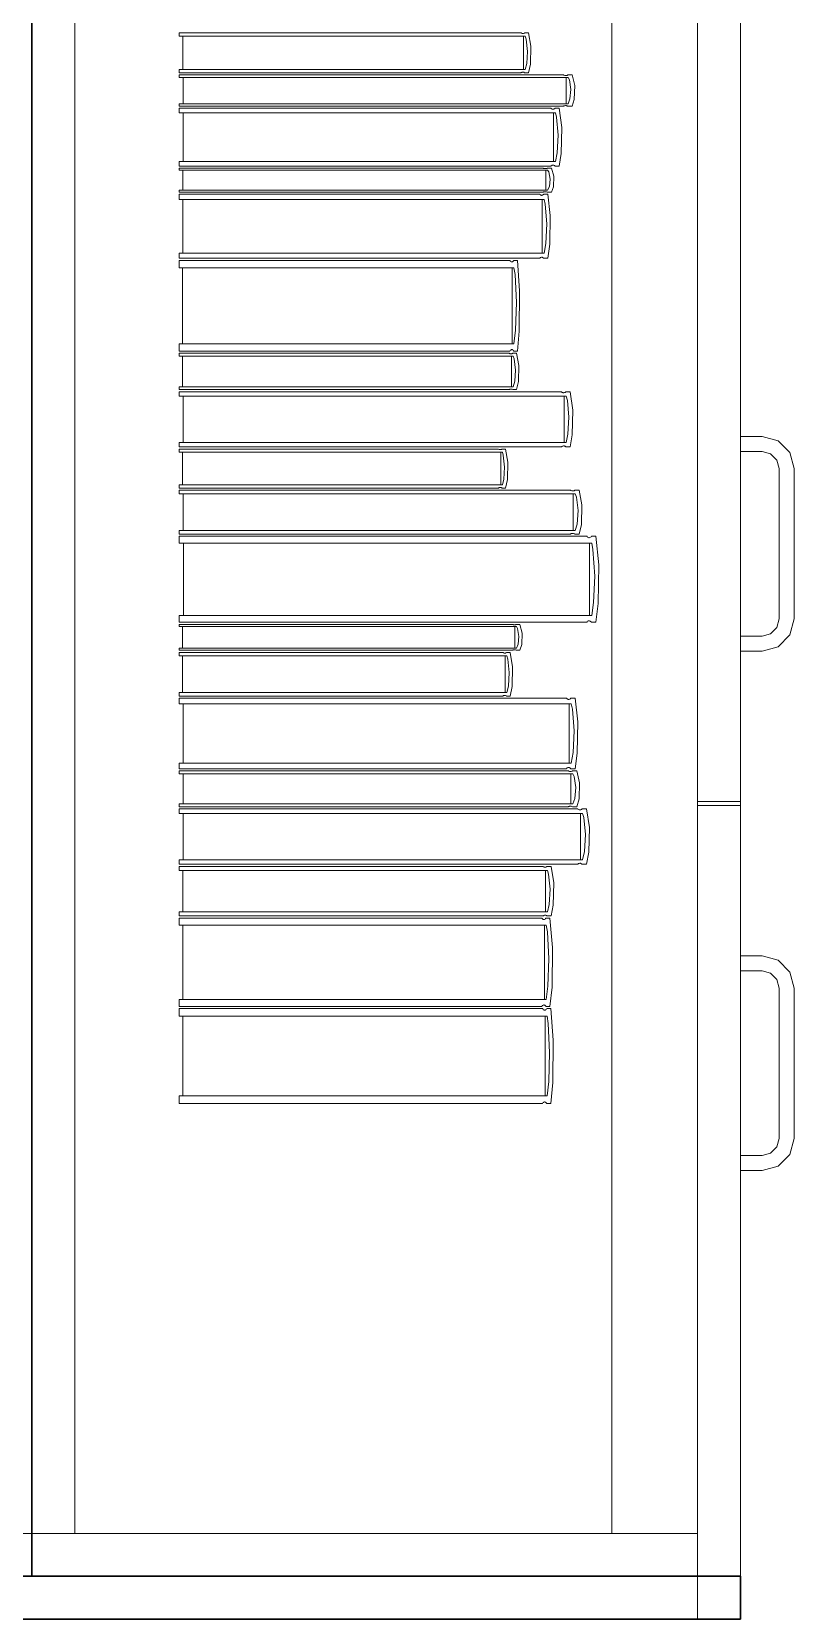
# Model space of a CAD drawing. Header units: inches. Extents: x -38 to 5698, y -33 to 92.
# Drawn here: x 217.393 to 217.748, y 33.485 to 34.224 of the extents above; entities that cross this region are included whole.
import ezdxf

# ---------------------------------------------------------------- set-up
doc = ezdxf.new("R2010")
doc.units = ezdxf.units.IN
doc.header["$MEASUREMENT"] = 0
doc.set_wipeout_variables(frame=1)
doc.linetypes.add('Wipeout_Contour', pattern=[1, 0, -1])
doc.layers.add('Interior - Mobiliario', color=7, linetype='Continuous')

msp = doc.modelspace()

# ---------------------------------------------------------------- linework, layer by layer
at = {"layer": 'Interior - Mobiliario', "color": 175, "linetype": 'Continuous', "lineweight": 13}
for p, q in [((217.39313, 34.96472), (217.39313, 33.50472)), ((217.39313, 33.50472), (217.39313, 34.96472)), ((217.70313, 33.50472), (217.70313, 34.96472)), ((217.41313, 33.52472), (217.41313, 34.94472)), ((217.66313, 34.94472), (217.66313, 33.52472)), ((217.70313, 33.52472), (217.70313, 34.94472)), ((217.70313, 34.22472), (217.70313, 33.86572)), ((217.72313, 34.22472), (217.72313, 33.86572)), ((217.62089, 34.22372), (217.46178, 34.22372)), ((217.46178, 34.22372), (217.46178, 34.22222)), ((217.46178, 34.22222), (217.62284, 34.22222)), ((217.46341, 34.22222), (217.46341, 34.20656)), ((217.62098, 34.22364), (217.62089, 34.22372)), ((217.62119, 34.22353), (217.62098, 34.22364)), ((217.62141, 34.22345), (217.62119, 34.22353)), ((217.62165, 34.22341), (217.62141, 34.22345)), ((217.62189, 34.2234), (217.62165, 34.22341)), ((217.62212, 34.22344), (217.62189, 34.2234)), ((217.62202, 34.20656), (217.62202, 34.22222)), ((217.62235, 34.22351), (217.62212, 34.22344)), ((217.62256, 34.22362), (217.62235, 34.22351)), ((217.6227, 34.22372), (217.62256, 34.22362)), ((217.62446, 34.22372), (217.6227, 34.22372)), ((217.62284, 34.22222), (217.62332, 34.22081)), ((217.62332, 34.22081), (217.624, 34.21509)), ((217.62556, 34.2175), (217.62446, 34.22372)), ((217.62535, 34.20916), (217.62556, 34.2175)), ((217.62358, 34.20935), (217.62284, 34.20656)), ((217.624, 34.21509), (217.62358, 34.20935)), ((217.62284, 34.20656), (217.46178, 34.20656)), ((217.46178, 34.20656), (217.46178, 34.20507)), ((217.46178, 34.20507), (217.62089, 34.20507)), ((217.6407, 34.20407), (217.46178, 34.20407)), ((217.46178, 34.20407), (217.46178, 34.20291)), ((217.46178, 34.20291), (217.64288, 34.20291)), ((217.46361, 34.20291), (217.46361, 34.19071)), ((217.62089, 34.20507), (217.62103, 34.20517)), ((217.62103, 34.20517), (217.62124, 34.20528)), ((217.62124, 34.20528), (217.62146, 34.20535)), ((217.62146, 34.20535), (217.6217, 34.20538)), ((217.6217, 34.20538), (217.62194, 34.20538)), ((217.62194, 34.20538), (217.62218, 34.20533)), ((217.62218, 34.20533), (217.6224, 34.20525)), ((217.6224, 34.20525), (217.62261, 34.20514)), ((217.62261, 34.20514), (217.6227, 34.20507)), ((217.6227, 34.20507), (217.62446, 34.20507)), ((217.62446, 34.20507), (217.62535, 34.20916)), ((217.6408, 34.20401), (217.6407, 34.20407)), ((217.64103, 34.20392), (217.6408, 34.20401)), ((217.64128, 34.20386), (217.64103, 34.20392)), ((217.64155, 34.20383), (217.64128, 34.20386)), ((217.64182, 34.20383), (217.64155, 34.20383)), ((217.64208, 34.20385), (217.64182, 34.20383)), ((217.64197, 34.19071), (217.64197, 34.20291)), ((217.64234, 34.20391), (217.64208, 34.20385)), ((217.64257, 34.20399), (217.64234, 34.20391)), ((217.64272, 34.20407), (217.64257, 34.20399)), ((217.64471, 34.20407), (217.64272, 34.20407)), ((217.64288, 34.20291), (217.64343, 34.20181)), ((217.64594, 34.19923), (217.64471, 34.20407)), ((217.64343, 34.20181), (217.64419, 34.19735)), ((217.64419, 34.19735), (217.64372, 34.19289)), ((217.64571, 34.19273), (217.64594, 34.19923)), ((217.64288, 34.19071), (217.46178, 34.19071)), ((217.46178, 34.19071), (217.46178, 34.18955)), ((217.46178, 34.18955), (217.6407, 34.18955)), ((217.63482, 34.18855), (217.46178, 34.18855)), ((217.46178, 34.18855), (217.46178, 34.1864)), ((217.63492, 34.18845), (217.63482, 34.18855)), ((217.63514, 34.18828), (217.63492, 34.18845)), ((217.63538, 34.18817), (217.63514, 34.18828)), ((217.63564, 34.18811), (217.63538, 34.18817)), ((217.6359, 34.1881), (217.63564, 34.18811)), ((217.63616, 34.18815), (217.6359, 34.1881)), ((217.63641, 34.18825), (217.63616, 34.18815)), ((217.63663, 34.18841), (217.63641, 34.18825)), ((217.63678, 34.18855), (217.63663, 34.18841)), ((217.6387, 34.18855), (217.63678, 34.18855)), ((217.63989, 34.17957), (217.6387, 34.18855)), ((217.6407, 34.18955), (217.64085, 34.18963)), ((217.64085, 34.18963), (217.64108, 34.18971)), ((217.64108, 34.18971), (217.64134, 34.18977)), ((217.64134, 34.18977), (217.64161, 34.18979)), ((217.64161, 34.18979), (217.64188, 34.18979)), ((217.64188, 34.18979), (217.64214, 34.18976)), ((217.64214, 34.18976), (217.64239, 34.18969)), ((217.64239, 34.18969), (217.64262, 34.18961)), ((217.64262, 34.18961), (217.64272, 34.18955)), ((217.64272, 34.18955), (217.64471, 34.18955)), ((217.64372, 34.19289), (217.64288, 34.19071)), ((217.64471, 34.18955), (217.64571, 34.19273)), ((217.46178, 34.1864), (217.63693, 34.1864)), ((217.63605, 34.1864), (217.46355, 34.1864)), ((217.46355, 34.1864), (217.46355, 34.16378)), ((217.63605, 34.16378), (217.63605, 34.1864)), ((217.63693, 34.1864), (217.63746, 34.18435)), ((217.63746, 34.18435), (217.6382, 34.1761)), ((217.6382, 34.1761), (217.63775, 34.16781)), ((217.63967, 34.16753), (217.63989, 34.17957)), ((217.63775, 34.16781), (217.63693, 34.16378)), ((217.6387, 34.16162), (217.63967, 34.16753)), ((217.63693, 34.16378), (217.46178, 34.16378)), ((217.46178, 34.16378), (217.46178, 34.16162)), ((217.46178, 34.16162), (217.63482, 34.16162)), ((217.63125, 34.16062), (217.46178, 34.16062)), ((217.46178, 34.16062), (217.46178, 34.15973)), ((217.46178, 34.15973), (217.63332, 34.15973)), ((217.46352, 34.15973), (217.46352, 34.1504)), ((217.46355, 34.16378), (217.63605, 34.16378)), ((217.63135, 34.16058), (217.63125, 34.16062)), ((217.63157, 34.16051), (217.63135, 34.16058)), ((217.6318, 34.16046), (217.63157, 34.16051)), ((217.63206, 34.16044), (217.6318, 34.16046)), ((217.63231, 34.16044), (217.63206, 34.16044)), ((217.63256, 34.16046), (217.63231, 34.16044)), ((217.63246, 34.1504), (217.63246, 34.15973)), ((217.6328, 34.1605), (217.63256, 34.16046)), ((217.63303, 34.16056), (217.6328, 34.1605)), ((217.63317, 34.16062), (217.63303, 34.16056)), ((217.63505, 34.16062), (217.63317, 34.16062)), ((217.63332, 34.15973), (217.63384, 34.15889)), ((217.63384, 34.15889), (217.63456, 34.15548)), ((217.63482, 34.16162), (217.63497, 34.16177)), ((217.63497, 34.16177), (217.63519, 34.16192)), ((217.63622, 34.15692), (217.63505, 34.16062)), ((217.63519, 34.16192), (217.63544, 34.16202)), ((217.63544, 34.16202), (217.6357, 34.16207)), ((217.6357, 34.16207), (217.63596, 34.16207)), ((217.63596, 34.16207), (217.63621, 34.162)), ((217.63621, 34.162), (217.63646, 34.16189)), ((217.63646, 34.16189), (217.63668, 34.16173)), ((217.63668, 34.16173), (217.63678, 34.16162)), ((217.63678, 34.16162), (217.6387, 34.16162)), ((217.63332, 34.1504), (217.46178, 34.1504)), ((217.46178, 34.1504), (217.46178, 34.14951)), ((217.63412, 34.15206), (217.63332, 34.1504)), ((217.63456, 34.15548), (217.63412, 34.15206)), ((217.63505, 34.14951), (217.636, 34.15194)), ((217.636, 34.15194), (217.63622, 34.15692)), ((217.46178, 34.14951), (217.63125, 34.14951)), ((217.62962, 34.14851), (217.46178, 34.14851)), ((217.46178, 34.14851), (217.46178, 34.14612)), ((217.46178, 34.14612), (217.63167, 34.14612)), ((217.4635, 34.14612), (217.4635, 34.12106)), ((217.62971, 34.14839), (217.62962, 34.14851)), ((217.62993, 34.14821), (217.62971, 34.14839)), ((217.63016, 34.14808), (217.62993, 34.14821)), ((217.63041, 34.14802), (217.63016, 34.14808)), ((217.63066, 34.14801), (217.63041, 34.14802)), ((217.63091, 34.14806), (217.63066, 34.14801)), ((217.63081, 34.12106), (217.63081, 34.14612)), ((217.63115, 34.14818), (217.63091, 34.14806)), ((217.63137, 34.14835), (217.63115, 34.14818)), ((217.63125, 34.14951), (217.63139, 34.14957)), ((217.63152, 34.14851), (217.63137, 34.14835)), ((217.63139, 34.14957), (217.63162, 34.14963)), ((217.63338, 34.14851), (217.63152, 34.14851)), ((217.63162, 34.14963), (217.63186, 34.14967)), ((217.63167, 34.14612), (217.63217, 34.14386)), ((217.63186, 34.14967), (217.63211, 34.14969)), ((217.63211, 34.14969), (217.63237, 34.14969)), ((217.63217, 34.14386), (217.63289, 34.13471)), ((217.63237, 34.14969), (217.63262, 34.14967)), ((217.63262, 34.14967), (217.63286, 34.14962)), ((217.63286, 34.14962), (217.63307, 34.14955)), ((217.63307, 34.14955), (217.63317, 34.14951)), ((217.63317, 34.14951), (217.63505, 34.14951)), ((217.63453, 34.13856), (217.63338, 34.14851)), ((217.63432, 34.12522), (217.63453, 34.13856)), ((217.63289, 34.13471), (217.63245, 34.12553)), ((217.63167, 34.12106), (217.46178, 34.12106)), ((217.46178, 34.12106), (217.46178, 34.11867)), ((217.63245, 34.12553), (217.63167, 34.12106)), ((217.63338, 34.11867), (217.63432, 34.12522)), ((217.46178, 34.11867), (217.62962, 34.11867)), ((217.61577, 34.11767), (217.46178, 34.11767)), ((217.46178, 34.11767), (217.46178, 34.1143)), ((217.46178, 34.1143), (217.61765, 34.1143)), ((217.46336, 34.1143), (217.46336, 34.07885)), ((217.61585, 34.11751), (217.61577, 34.11767)), ((217.61605, 34.11725), (217.61585, 34.11751)), ((217.61627, 34.11707), (217.61605, 34.11725)), ((217.6165, 34.11698), (217.61627, 34.11707)), ((217.61673, 34.11697), (217.6165, 34.11698)), ((217.61696, 34.11704), (217.61673, 34.11697)), ((217.61686, 34.07885), (217.61686, 34.1143)), ((217.61718, 34.11721), (217.61696, 34.11704)), ((217.61738, 34.11745), (217.61718, 34.11721)), ((217.61751, 34.11767), (217.61738, 34.11745)), ((217.61922, 34.11767), (217.61751, 34.11767)), ((217.61765, 34.1143), (217.61812, 34.1111)), ((217.62028, 34.1036), (217.61922, 34.11767)), ((217.62962, 34.11867), (217.62976, 34.11883)), ((217.62976, 34.11883), (217.62998, 34.119)), ((217.62998, 34.119), (217.63022, 34.11912)), ((217.63022, 34.11912), (217.63047, 34.11917)), ((217.63047, 34.11917), (217.63072, 34.11916)), ((217.63072, 34.11916), (217.63097, 34.1191)), ((217.63097, 34.1191), (217.6312, 34.11897)), ((217.6312, 34.11897), (217.63142, 34.11879)), ((217.63142, 34.11879), (217.63152, 34.11867)), ((217.63152, 34.11867), (217.63338, 34.11867)), ((217.61812, 34.1111), (217.61877, 34.09816)), ((217.62008, 34.08473), (217.62028, 34.1036)), ((217.61877, 34.09816), (217.61837, 34.08517)), ((217.61837, 34.08517), (217.61765, 34.07885)), ((217.61922, 34.07548), (217.62008, 34.08473)), ((217.61765, 34.07885), (217.46178, 34.07885)), ((217.46178, 34.07885), (217.46178, 34.07548)), ((217.61632, 34.07611), (217.61655, 34.07618)), ((217.61655, 34.07618), (217.61678, 34.07617)), ((217.61678, 34.07617), (217.61701, 34.07608)), ((217.46178, 34.07548), (217.61577, 34.07548)), ((217.61539, 34.07448), (217.46178, 34.07448)), ((217.46178, 34.07448), (217.46178, 34.07312)), ((217.46178, 34.07312), (217.61727, 34.07312)), ((217.46335, 34.07312), (217.46335, 34.05886)), ((217.61548, 34.07441), (217.61539, 34.07448)), ((217.61567, 34.07431), (217.61548, 34.07441)), ((217.61589, 34.07424), (217.61567, 34.07431)), ((217.61577, 34.07548), (217.6159, 34.07571)), ((217.61612, 34.0742), (217.61589, 34.07424)), ((217.6159, 34.07571), (217.6161, 34.07595)), ((217.6161, 34.07595), (217.61632, 34.07611)), ((217.61635, 34.0742), (217.61612, 34.0742)), ((217.61658, 34.07423), (217.61635, 34.0742)), ((217.61648, 34.05886), (217.61648, 34.07312)), ((217.6168, 34.07429), (217.61658, 34.07423)), ((217.617, 34.07439), (217.6168, 34.07429)), ((217.61713, 34.07448), (217.617, 34.07439)), ((217.61701, 34.07608), (217.61722, 34.0759)), ((217.61884, 34.07448), (217.61713, 34.07448)), ((217.61722, 34.0759), (217.61742, 34.07564)), ((217.61727, 34.07312), (217.61773, 34.07183)), ((217.61742, 34.07564), (217.61751, 34.07548)), ((217.61751, 34.07548), (217.61922, 34.07548)), ((217.61773, 34.07183), (217.61839, 34.06663)), ((217.61989, 34.06882), (217.61884, 34.07448)), ((217.6197, 34.06122), (217.61989, 34.06882)), ((217.61799, 34.0614), (217.61727, 34.05886)), ((217.61839, 34.06663), (217.61799, 34.0614)), ((217.61727, 34.05886), (217.46178, 34.05886)), ((217.46178, 34.05886), (217.46178, 34.0575)), ((217.46178, 34.0575), (217.61539, 34.0575)), ((217.63978, 34.0565), (217.46178, 34.0565)), ((217.46178, 34.0565), (217.46178, 34.05445)), ((217.46178, 34.05445), (217.64195, 34.05445)), ((217.4636, 34.05445), (217.4636, 34.0329)), ((217.61539, 34.0575), (217.61552, 34.05759)), ((217.61552, 34.05759), (217.61572, 34.05769)), ((217.61572, 34.05769), (217.61594, 34.05775)), ((217.61594, 34.05775), (217.61617, 34.05778)), ((217.61617, 34.05778), (217.6164, 34.05778)), ((217.6164, 34.05778), (217.61663, 34.05774)), ((217.61663, 34.05774), (217.61684, 34.05767)), ((217.61684, 34.05767), (217.61704, 34.05756)), ((217.61704, 34.05756), (217.61713, 34.0575)), ((217.61713, 34.0575), (217.61884, 34.0575)), ((217.61884, 34.0575), (217.6197, 34.06122)), ((217.63988, 34.0564), (217.63978, 34.0565)), ((217.64011, 34.05624), (217.63988, 34.0564)), ((217.64036, 34.05613), (217.64011, 34.05624)), ((217.64062, 34.05608), (217.64036, 34.05613)), ((217.64089, 34.05607), (217.64062, 34.05608)), ((217.64115, 34.05612), (217.64089, 34.05607)), ((217.64104, 34.0329), (217.64104, 34.05445)), ((217.64141, 34.05621), (217.64115, 34.05612)), ((217.64164, 34.05636), (217.64141, 34.05621)), ((217.64179, 34.0565), (217.64164, 34.05636)), ((217.64377, 34.0565), (217.64179, 34.0565)), ((217.64195, 34.05445), (217.64249, 34.0525)), ((217.64499, 34.04794), (217.64377, 34.0565)), ((217.64249, 34.0525), (217.64325, 34.04463)), ((217.64477, 34.03647), (217.64499, 34.04794)), ((217.64325, 34.04463), (217.64279, 34.03674)), ((217.64195, 34.0329), (217.46178, 34.0329)), ((217.46178, 34.0329), (217.46178, 34.03084)), ((217.64279, 34.03674), (217.64195, 34.0329)), ((217.64377, 34.03084), (217.64477, 34.03647)), ((217.73313, 34.03572), (217.72313, 34.03572)), ((217.72313, 34.03572), (217.72313, 34.02872)), ((217.74063, 34.03371), (217.73313, 34.03572)), ((217.74612, 34.02822), (217.74063, 34.03371)), ((217.46178, 34.03084), (217.63978, 34.03084)), ((217.6104, 34.02984), (217.46178, 34.02984)), ((217.46178, 34.02984), (217.46178, 34.02839)), ((217.46178, 34.02839), (217.61222, 34.02839)), ((217.4633, 34.02839), (217.4633, 34.01311)), ((217.61049, 34.02977), (217.6104, 34.02984)), ((217.61068, 34.02966), (217.61049, 34.02977)), ((217.61089, 34.02959), (217.61068, 34.02966)), ((217.61111, 34.02954), (217.61089, 34.02959)), ((217.61133, 34.02954), (217.61111, 34.02954)), ((217.61155, 34.02957), (217.61133, 34.02954)), ((217.61146, 34.01311), (217.61146, 34.02839)), ((217.61176, 34.02964), (217.61155, 34.02957)), ((217.61196, 34.02975), (217.61176, 34.02964)), ((217.61208, 34.02984), (217.61196, 34.02975)), ((217.61374, 34.02984), (217.61208, 34.02984)), ((217.61222, 34.02839), (217.61267, 34.02701)), ((217.61267, 34.02701), (217.6133, 34.02143)), ((217.61476, 34.02378), (217.61374, 34.02984)), ((217.63978, 34.03084), (217.63993, 34.03098)), ((217.63993, 34.03098), (217.64016, 34.03113)), ((217.64016, 34.03113), (217.64041, 34.03123)), ((217.64041, 34.03123), (217.64068, 34.03127)), ((217.64068, 34.03127), (217.64095, 34.03127)), ((217.64095, 34.03127), (217.64121, 34.03121)), ((217.64121, 34.03121), (217.64146, 34.0311)), ((217.64146, 34.0311), (217.64169, 34.03094)), ((217.64169, 34.03094), (217.64179, 34.03084)), ((217.64179, 34.03084), (217.64377, 34.03084)), ((217.72313, 34.02872), (217.73313, 34.02872)), ((217.73313, 34.02872), (217.73713, 34.02764)), ((217.73713, 34.02764), (217.74005, 34.02472)), ((217.74005, 34.02472), (217.74113, 34.02072)), ((217.74813, 34.02072), (217.74612, 34.02822)), ((217.6133, 34.02143), (217.61291, 34.01583)), ((217.61457, 34.01564), (217.61476, 34.02378)), ((217.74113, 34.02072), (217.74113, 33.95072)), ((217.74813, 33.95072), (217.74813, 34.02072)), ((217.61222, 34.01311), (217.46178, 34.01311)), ((217.46178, 34.01311), (217.46178, 34.01165)), ((217.46178, 34.01165), (217.6104, 34.01165)), ((217.64394, 34.01065), (217.46178, 34.01065)), ((217.46178, 34.01065), (217.46178, 34.00901)), ((217.6104, 34.01165), (217.61053, 34.01175)), ((217.61053, 34.01175), (217.61072, 34.01185)), ((217.61072, 34.01185), (217.61093, 34.01192)), ((217.61093, 34.01192), (217.61115, 34.01195)), ((217.61115, 34.01195), (217.61138, 34.01195)), ((217.61138, 34.01195), (217.6116, 34.01191)), ((217.6116, 34.01191), (217.61181, 34.01183)), ((217.61181, 34.01183), (217.612, 34.01172)), ((217.612, 34.01172), (217.61208, 34.01165)), ((217.61208, 34.01165), (217.61374, 34.01165)), ((217.61291, 34.01583), (217.61222, 34.01311)), ((217.61374, 34.01165), (217.61457, 34.01564)), ((217.64404, 34.01057), (217.64394, 34.01065)), ((217.64427, 34.01045), (217.64404, 34.01057)), ((217.64453, 34.01036), (217.64427, 34.01045)), ((217.6448, 34.01031), (217.64453, 34.01036)), ((217.64507, 34.01031), (217.6448, 34.01031)), ((217.64535, 34.01035), (217.64507, 34.01031)), ((217.6456, 34.01042), (217.64535, 34.01035)), ((217.64585, 34.01054), (217.6456, 34.01042)), ((217.646, 34.01065), (217.64585, 34.01054)), ((217.64802, 34.01065), (217.646, 34.01065)), ((217.64927, 34.00383), (217.64802, 34.01065)), ((217.46178, 34.00901), (217.64616, 34.00901)), ((217.46365, 34.00901), (217.46365, 33.99184)), ((217.64523, 33.99184), (217.64523, 34.00901)), ((217.64616, 34.00901), (217.64671, 34.00746)), ((217.64671, 34.00746), (217.64749, 34.00119)), ((217.64904, 33.99469), (217.64927, 34.00383)), ((217.64702, 33.9949), (217.64616, 33.99184)), ((217.64749, 34.00119), (217.64702, 33.9949)), ((217.64616, 33.99184), (217.46178, 33.99184)), ((217.46178, 33.99184), (217.46178, 33.9902)), ((217.46178, 33.9902), (217.64394, 33.9902)), ((217.65154, 33.9892), (217.46178, 33.9892)), ((217.46178, 33.9892), (217.46178, 33.986)), ((217.64394, 33.9902), (217.64409, 33.99031)), ((217.64409, 33.99031), (217.64433, 33.99043)), ((217.64433, 33.99043), (217.64459, 33.99051)), ((217.64459, 33.99051), (217.64486, 33.99054)), ((217.64486, 33.99054), (217.64513, 33.99054)), ((217.64513, 33.99054), (217.6454, 33.99049)), ((217.6454, 33.99049), (217.64566, 33.9904)), ((217.64566, 33.9904), (217.6459, 33.99028)), ((217.6459, 33.99028), (217.646, 33.9902)), ((217.646, 33.9902), (217.64802, 33.9902)), ((217.64802, 33.9902), (217.64904, 33.99469)), ((217.65164, 33.98905), (217.65154, 33.9892)), ((217.65189, 33.9888), (217.65164, 33.98905)), ((217.65215, 33.98863), (217.65189, 33.9888)), ((217.65243, 33.98854), (217.65215, 33.98863)), ((217.65272, 33.98853), (217.65243, 33.98854)), ((217.653, 33.98861), (217.65272, 33.98853)), ((217.65327, 33.98876), (217.653, 33.98861)), ((217.65352, 33.98899), (217.65327, 33.98876)), ((217.65368, 33.9892), (217.65352, 33.98899)), ((217.65579, 33.9892), (217.65368, 33.9892)), ((217.6571, 33.97584), (217.65579, 33.9892)), ((217.46178, 33.986), (217.65385, 33.986)), ((217.46372, 33.986), (217.46372, 33.95235)), ((217.65288, 33.95235), (217.65288, 33.986)), ((217.65385, 33.986), (217.65443, 33.98296)), ((217.65443, 33.98296), (217.65524, 33.97068)), ((217.65685, 33.95793), (217.6571, 33.97584)), ((217.65524, 33.97068), (217.65474, 33.95835)), ((217.65474, 33.95835), (217.65385, 33.95235)), ((217.65579, 33.94915), (217.65685, 33.95793)), ((217.65385, 33.95235), (217.46178, 33.95235)), ((217.46178, 33.95235), (217.46178, 33.94915)), ((217.74113, 33.95072), (217.74005, 33.94672)), ((217.74612, 33.94322), (217.74813, 33.95072)), ((217.46178, 33.94915), (217.65154, 33.94915)), ((217.61693, 33.94815), (217.46178, 33.94815)), ((217.46178, 33.94815), (217.46178, 33.94718)), ((217.46178, 33.94718), (217.61882, 33.94718)), ((217.46337, 33.94718), (217.46337, 33.93707)), ((217.61702, 33.9481), (217.61693, 33.94815)), ((217.61722, 33.94803), (217.61702, 33.9481)), ((217.61743, 33.94798), (217.61722, 33.94803)), ((217.61766, 33.94795), (217.61743, 33.94798)), ((217.6179, 33.94795), (217.61766, 33.94795)), ((217.61813, 33.94797), (217.6179, 33.94795)), ((217.61803, 33.93707), (217.61803, 33.94718)), ((217.61835, 33.94801), (217.61813, 33.94797)), ((217.61855, 33.94808), (217.61835, 33.94801)), ((217.61869, 33.94815), (217.61855, 33.94808)), ((217.62041, 33.94815), (217.61869, 33.94815)), ((217.61882, 33.94718), (217.61929, 33.94627)), ((217.61929, 33.94627), (217.61996, 33.94258)), ((217.62147, 33.94413), (217.62041, 33.94815)), ((217.62128, 33.93875), (217.62147, 33.94413)), ((217.65154, 33.94915), (217.65169, 33.94936)), ((217.65169, 33.94936), (217.65194, 33.94959)), ((217.65194, 33.94959), (217.65222, 33.94974)), ((217.65222, 33.94974), (217.6525, 33.94982)), ((217.6525, 33.94982), (217.65278, 33.94981)), ((217.65278, 33.94981), (217.65306, 33.94972)), ((217.65306, 33.94972), (217.65333, 33.94955)), ((217.65333, 33.94955), (217.65358, 33.9493)), ((217.65358, 33.9493), (217.65368, 33.94915)), ((217.65368, 33.94915), (217.65579, 33.94915)), ((217.73713, 33.94379), (217.73313, 33.94272)), ((217.74005, 33.94672), (217.73713, 33.94379)), ((217.74063, 33.93773), (217.74612, 33.94322)), ((217.61882, 33.93707), (217.46178, 33.93707)), ((217.46178, 33.93707), (217.46178, 33.93611)), ((217.46178, 33.93611), (217.61693, 33.93611)), ((217.61693, 33.93611), (217.61706, 33.93617)), ((217.61706, 33.93617), (217.61726, 33.93624)), ((217.61726, 33.93624), (217.61748, 33.93629)), ((217.61748, 33.93629), (217.61772, 33.93631)), ((217.61772, 33.93631), (217.61795, 33.93631)), ((217.61795, 33.93631), (217.61818, 33.93628)), ((217.61818, 33.93628), (217.6184, 33.93623)), ((217.6184, 33.93623), (217.6186, 33.93616)), ((217.6186, 33.93616), (217.61869, 33.93611)), ((217.61869, 33.93611), (217.62041, 33.93611)), ((217.61955, 33.93888), (217.61882, 33.93707)), ((217.61996, 33.94258), (217.61955, 33.93888)), ((217.62041, 33.93611), (217.62128, 33.93875)), ((217.72313, 33.94272), (217.72313, 33.93572)), ((217.73313, 33.94272), (217.72313, 33.94272)), ((217.72313, 33.93572), (217.73313, 33.93572)), ((217.73313, 33.93572), (217.74063, 33.93773)), ((217.61252, 33.93511), (217.46178, 33.93511)), ((217.46178, 33.93511), (217.46178, 33.93348)), ((217.46178, 33.93348), (217.61436, 33.93348)), ((217.46332, 33.93348), (217.46332, 33.91636)), ((217.6126, 33.93503), (217.61252, 33.93511)), ((217.61279, 33.93491), (217.6126, 33.93503)), ((217.61301, 33.93482), (217.61279, 33.93491)), ((217.61323, 33.93477), (217.61301, 33.93482)), ((217.61346, 33.93477), (217.61323, 33.93477)), ((217.61368, 33.93481), (217.61346, 33.93477)), ((217.61359, 33.91636), (217.61359, 33.93348)), ((217.6139, 33.93488), (217.61368, 33.93481)), ((217.61409, 33.935), (217.6139, 33.93488)), ((217.61422, 33.93511), (217.61409, 33.935)), ((217.6159, 33.93511), (217.61422, 33.93511)), ((217.61436, 33.93348), (217.61481, 33.93193)), ((217.61481, 33.93193), (217.61546, 33.92569)), ((217.61693, 33.92831), (217.6159, 33.93511)), ((217.61674, 33.9192), (217.61693, 33.92831)), ((217.61546, 33.92569), (217.61506, 33.91941)), ((217.61436, 33.91636), (217.46178, 33.91636)), ((217.46178, 33.91636), (217.46178, 33.91473)), ((217.46178, 33.91473), (217.61252, 33.91473)), ((217.64208, 33.91373), (217.46178, 33.91373)), ((217.46178, 33.91373), (217.46178, 33.91111)), ((217.61252, 33.91473), (217.61264, 33.91484)), ((217.61264, 33.91484), (217.61284, 33.91496)), ((217.61284, 33.91496), (217.61306, 33.91503)), ((217.61306, 33.91503), (217.61328, 33.91507)), ((217.61328, 33.91507), (217.61351, 33.91507)), ((217.61351, 33.91507), (217.61373, 33.91502)), ((217.61373, 33.91502), (217.61394, 33.91493)), ((217.61394, 33.91493), (217.61414, 33.91481)), ((217.61414, 33.91481), (217.61422, 33.91473)), ((217.61422, 33.91473), (217.6159, 33.91473)), ((217.61506, 33.91941), (217.61436, 33.91636)), ((217.6159, 33.91473), (217.61674, 33.9192)), ((217.64218, 33.9136), (217.64208, 33.91373)), ((217.64241, 33.9134), (217.64218, 33.9136)), ((217.64397, 33.91355), (217.64373, 33.91337)), ((217.64412, 33.91373), (217.64397, 33.91355)), ((217.64612, 33.91373), (217.64412, 33.91373)), ((217.64736, 33.90279), (217.64612, 33.91373)), ((217.46178, 33.91111), (217.64428, 33.91111)), ((217.46363, 33.91111), (217.46363, 33.88356)), ((217.64267, 33.91326), (217.64241, 33.9134)), ((217.64293, 33.91319), (217.64267, 33.91326)), ((217.64321, 33.91318), (217.64293, 33.91319)), ((217.64347, 33.91324), (217.64321, 33.91318)), ((217.64336, 33.88356), (217.64336, 33.91111)), ((217.64373, 33.91337), (217.64347, 33.91324)), ((217.64428, 33.91111), (217.64483, 33.90862)), ((217.64483, 33.90862), (217.6456, 33.89856)), ((217.64713, 33.88813), (217.64736, 33.90279)), ((217.6456, 33.89856), (217.64513, 33.88847)), ((217.64513, 33.88847), (217.64428, 33.88356)), ((217.64612, 33.88093), (217.64713, 33.88813)), ((217.64428, 33.88356), (217.46178, 33.88356)), ((217.46178, 33.88356), (217.46178, 33.88093)), ((217.46178, 33.88093), (217.64208, 33.88093)), ((217.64288, 33.87993), (217.46178, 33.87993)), ((217.46178, 33.87993), (217.46178, 33.87859)), ((217.46178, 33.87859), (217.64509, 33.87859)), ((217.46364, 33.87859), (217.46364, 33.86451)), ((217.64208, 33.88093), (217.64223, 33.88111)), ((217.64223, 33.88111), (217.64247, 33.8813)), ((217.64247, 33.8813), (217.64272, 33.88142)), ((217.64272, 33.88142), (217.64299, 33.88148)), ((217.64298, 33.87987), (217.64288, 33.87993)), ((217.64321, 33.87976), (217.64298, 33.87987)), ((217.64299, 33.88148), (217.64326, 33.88147)), ((217.64347, 33.87969), (217.64321, 33.87976)), ((217.64326, 33.88147), (217.64353, 33.8814)), ((217.64373, 33.87966), (217.64347, 33.87969)), ((217.64353, 33.8814), (217.64378, 33.88126)), ((217.64401, 33.87965), (217.64373, 33.87966)), ((217.64378, 33.88126), (217.64402, 33.88106)), ((217.64428, 33.87968), (217.64401, 33.87965)), ((217.64402, 33.88106), (217.64412, 33.88093)), ((217.64412, 33.88093), (217.64612, 33.88093)), ((217.64416, 33.86451), (217.64416, 33.87859)), ((217.64454, 33.87975), (217.64428, 33.87968)), ((217.64477, 33.87984), (217.64454, 33.87975)), ((217.64493, 33.87993), (217.64477, 33.87984)), ((217.64694, 33.87993), (217.64493, 33.87993)), ((217.64509, 33.87859), (217.64564, 33.87732)), ((217.64564, 33.87732), (217.64641, 33.87218)), ((217.64818, 33.87434), (217.64694, 33.87993)), ((217.64641, 33.87218), (217.64594, 33.86702)), ((217.64795, 33.86684), (217.64818, 33.87434)), ((217.64509, 33.86451), (217.46178, 33.86451)), ((217.46178, 33.86451), (217.46178, 33.86317)), ((217.46178, 33.86317), (217.64288, 33.86317)), ((217.64732, 33.86217), (217.46178, 33.86217)), ((217.46178, 33.86217), (217.46178, 33.86011)), ((217.64288, 33.86317), (217.64303, 33.86326)), ((217.64303, 33.86326), (217.64327, 33.86335)), ((217.64327, 33.86335), (217.64353, 33.86342)), ((217.64353, 33.86342), (217.64379, 33.86345)), ((217.64379, 33.86345), (217.64407, 33.86344)), ((217.64407, 33.86344), (217.64434, 33.8634)), ((217.64434, 33.8634), (217.64459, 33.86333)), ((217.64459, 33.86333), (217.64482, 33.86323)), ((217.64482, 33.86323), (217.64493, 33.86317)), ((217.64493, 33.86317), (217.64694, 33.86317)), ((217.64594, 33.86702), (217.64509, 33.86451)), ((217.64694, 33.86317), (217.64795, 33.86684)), ((217.64742, 33.86207), (217.64732, 33.86217)), ((217.64766, 33.86191), (217.64742, 33.86207)), ((217.64792, 33.8618), (217.64766, 33.86191)), ((217.6482, 33.86174), (217.64792, 33.8618)), ((217.64848, 33.86174), (217.6482, 33.86174)), ((217.64875, 33.86178), (217.64848, 33.86174)), ((217.64902, 33.86188), (217.64875, 33.86178)), ((217.64926, 33.86203), (217.64902, 33.86188)), ((217.64942, 33.86217), (217.64926, 33.86203)), ((217.65148, 33.86217), (217.64942, 33.86217)), ((217.65276, 33.85358), (217.65148, 33.86217)), ((217.72313, 33.86572), (217.70313, 33.86572)), ((217.72313, 33.86372), (217.70313, 33.86372)), ((217.46178, 33.86011), (217.64959, 33.86011)), ((217.46368, 33.86011), (217.46368, 33.83848)), ((217.64864, 33.83848), (217.64864, 33.86011)), ((217.64959, 33.86011), (217.65015, 33.85815)), ((217.65015, 33.85815), (217.65094, 33.85026)), ((217.65094, 33.85026), (217.65046, 33.84234)), ((217.65252, 33.84207), (217.65276, 33.85358)), ((217.65046, 33.84234), (217.64959, 33.83848)), ((217.65148, 33.83643), (217.65252, 33.84207)), ((217.64959, 33.83848), (217.46178, 33.83848)), ((217.46178, 33.83848), (217.46178, 33.83643)), ((217.46178, 33.83643), (217.64732, 33.83643)), ((217.63119, 33.83543), (217.46178, 33.83543)), ((217.46178, 33.83543), (217.46178, 33.83358)), ((217.46178, 33.83358), (217.63326, 33.83358)), ((217.46352, 33.83358), (217.46352, 33.81418)), ((217.63128, 33.83534), (217.63119, 33.83543)), ((217.6315, 33.8352), (217.63128, 33.83534)), ((217.63174, 33.8351), (217.6315, 33.8352)), ((217.63199, 33.83504), (217.63174, 33.8351)), ((217.63225, 33.83504), (217.63199, 33.83504)), ((217.6325, 33.83508), (217.63225, 33.83504)), ((217.63239, 33.81418), (217.63239, 33.83358)), ((217.63274, 33.83517), (217.6325, 33.83508)), ((217.63296, 33.8353), (217.63274, 33.83517)), ((217.63311, 33.83543), (217.63296, 33.8353)), ((217.63499, 33.83543), (217.63311, 33.83543)), ((217.63326, 33.83358), (217.63377, 33.83183)), ((217.63615, 33.82772), (217.63499, 33.83543)), ((217.64732, 33.83643), (217.64747, 33.83656)), ((217.64747, 33.83656), (217.64772, 33.83671)), ((217.64772, 33.83671), (217.64798, 33.83681)), ((217.64798, 33.83681), (217.64826, 33.83686)), ((217.64826, 33.83686), (217.64854, 33.83685)), ((217.64854, 33.83685), (217.64881, 33.83679)), ((217.64881, 33.83679), (217.64907, 33.83668)), ((217.64907, 33.83668), (217.64931, 33.83652)), ((217.64931, 33.83652), (217.64942, 33.83643)), ((217.64942, 33.83643), (217.65148, 33.83643)), ((217.63377, 33.83183), (217.63449, 33.82475)), ((217.63449, 33.82475), (217.63405, 33.81764)), ((217.63594, 33.8174), (217.63615, 33.82772)), ((217.63405, 33.81764), (217.63326, 33.81418)), ((217.63499, 33.81233), (217.63594, 33.8174)), ((217.63326, 33.81418), (217.46178, 33.81418)), ((217.46178, 33.81418), (217.46178, 33.81233)), ((217.46178, 33.81233), (217.63119, 33.81233)), ((217.63061, 33.81133), (217.46178, 33.81133)), ((217.46178, 33.81133), (217.46178, 33.80804)), ((217.63071, 33.81117), (217.63061, 33.81133)), ((217.63093, 33.81092), (217.63071, 33.81117)), ((217.63116, 33.81075), (217.63093, 33.81092)), ((217.63141, 33.81065), (217.63116, 33.81075)), ((217.63119, 33.81233), (217.63133, 33.81246)), ((217.63133, 33.81246), (217.63155, 33.81259)), ((217.63167, 33.81064), (217.63141, 33.81065)), ((217.63155, 33.81259), (217.6318, 33.81268)), ((217.63192, 33.81072), (217.63167, 33.81064)), ((217.6318, 33.81268), (217.63205, 33.81272)), ((217.63216, 33.81088), (217.63192, 33.81072)), ((217.63205, 33.81272), (217.6323, 33.81271)), ((217.63238, 33.81111), (217.63216, 33.81088)), ((217.6323, 33.81271), (217.63255, 33.81266)), ((217.63252, 33.81133), (217.63238, 33.81111)), ((217.6344, 33.81133), (217.63252, 33.81133)), ((217.63255, 33.81266), (217.63279, 33.81256)), ((217.63279, 33.81256), (217.63301, 33.81242)), ((217.63301, 33.81242), (217.63311, 33.81233)), ((217.63311, 33.81233), (217.63499, 33.81233)), ((217.63556, 33.79761), (217.6344, 33.81133)), ((217.46178, 33.80804), (217.63268, 33.80804)), ((217.46351, 33.80804), (217.46351, 33.77347)), ((217.63181, 33.77347), (217.63181, 33.80804)), ((217.63268, 33.80804), (217.63319, 33.80492)), ((217.63319, 33.80492), (217.63391, 33.7923)), ((217.63535, 33.7792), (217.63556, 33.79761)), ((217.63391, 33.7923), (217.63347, 33.77963)), ((217.72313, 33.79372), (217.73313, 33.79372)), ((217.72313, 33.78672), (217.72313, 33.79372)), ((217.73313, 33.79372), (217.74063, 33.79171)), ((217.74063, 33.79171), (217.74612, 33.78622)), ((217.73313, 33.78672), (217.72313, 33.78672)), ((217.73713, 33.78564), (217.73313, 33.78672)), ((217.74005, 33.78272), (217.73713, 33.78564)), ((217.74113, 33.77872), (217.74005, 33.78272)), ((217.74612, 33.78622), (217.74813, 33.77872)), ((217.63268, 33.77347), (217.46178, 33.77347)), ((217.46178, 33.77347), (217.46178, 33.77017)), ((217.63347, 33.77963), (217.63268, 33.77347)), ((217.6344, 33.77017), (217.63535, 33.7792)), ((217.74113, 33.70872), (217.74113, 33.77872)), ((217.74813, 33.77872), (217.74813, 33.70872)), ((217.46178, 33.77017), (217.63061, 33.77017)), ((217.63095, 33.76917), (217.46178, 33.76917)), ((217.46178, 33.76917), (217.46178, 33.76564)), ((217.46178, 33.76564), (217.63302, 33.76564)), ((217.46351, 33.76564), (217.46351, 33.72852)), ((217.63061, 33.77017), (217.63075, 33.7704)), ((217.63075, 33.7704), (217.63098, 33.77063)), ((217.63105, 33.769), (217.63095, 33.76917)), ((217.63098, 33.77063), (217.63122, 33.77079)), ((217.63127, 33.76873), (217.63105, 33.769)), ((217.63122, 33.77079), (217.63147, 33.77086)), ((217.6315, 33.76855), (217.63127, 33.76873)), ((217.63147, 33.77086), (217.63172, 33.77085)), ((217.63175, 33.76845), (217.6315, 33.76855)), ((217.63172, 33.77085), (217.63197, 33.77076)), ((217.63201, 33.76844), (217.63175, 33.76845)), ((217.63197, 33.77076), (217.63221, 33.77058)), ((217.63226, 33.76852), (217.63201, 33.76844)), ((217.63215, 33.72852), (217.63215, 33.76564)), ((217.63221, 33.77058), (217.63243, 33.77033)), ((217.6325, 33.76868), (217.63226, 33.76852)), ((217.63243, 33.77033), (217.63252, 33.77017)), ((217.63273, 33.76894), (217.6325, 33.76868)), ((217.63252, 33.77017), (217.6344, 33.77017)), ((217.63287, 33.76917), (217.63273, 33.76894)), ((217.63475, 33.76917), (217.63287, 33.76917)), ((217.63302, 33.76564), (217.63353, 33.76229)), ((217.63591, 33.75444), (217.63475, 33.76917)), ((217.63353, 33.76229), (217.63425, 33.74874)), ((217.63569, 33.73468), (217.63591, 33.75444)), ((217.63425, 33.74874), (217.63381, 33.73514)), ((217.63381, 33.73514), (217.63302, 33.72852)), ((217.63475, 33.72499), (217.63569, 33.73468)), ((217.63302, 33.72852), (217.46178, 33.72852)), ((217.46178, 33.72852), (217.46178, 33.72499)), ((217.46178, 33.72499), (217.63095, 33.72499)), ((217.63095, 33.72499), (217.63109, 33.72523)), ((217.63109, 33.72523), (217.63132, 33.72548)), ((217.63132, 33.72548), (217.63156, 33.72565)), ((217.63156, 33.72565), (217.63181, 33.72573)), ((217.63181, 33.72573), (217.63207, 33.72572)), ((217.63207, 33.72572), (217.63232, 33.72562)), ((217.63232, 33.72562), (217.63255, 33.72543)), ((217.63255, 33.72543), (217.63277, 33.72516)), ((217.63277, 33.72516), (217.63287, 33.72499)), ((217.63287, 33.72499), (217.63475, 33.72499)), ((217.74005, 33.70472), (217.74113, 33.70872)), ((217.74813, 33.70872), (217.74612, 33.70122)), ((217.72313, 33.70072), (217.73313, 33.70072)), ((217.72313, 33.69372), (217.72313, 33.70072)), ((217.73313, 33.70072), (217.73713, 33.70179)), ((217.73713, 33.70179), (217.74005, 33.70472)), ((217.74612, 33.70122), (217.74063, 33.69573)), ((217.73313, 33.69372), (217.72313, 33.69372)), ((217.74063, 33.69573), (217.73313, 33.69372)), ((217.37313, 33.52472), (217.41313, 33.52472)), ((217.41313, 33.52472), (217.66313, 33.52472)), ((217.66313, 33.52472), (217.70313, 33.52472)), ((217.37313, 33.50472), (217.39313, 33.50472)), ((217.39313, 33.50472), (217.70313, 33.50472))]:
    msp.add_line(p, q, dxfattribs=at)
at = {"layer": 'Interior - Mobiliario', "color": 175, "linetype": 'Continuous', "lineweight": 30}
for p, q in [((217.39313, 34.96472), (217.39313, 33.50472)), ((217.39313, 33.50472), (217.37313, 33.50472))]:
    msp.add_line(p, q, dxfattribs=at)

# ---------------------------------------------------------------- next in the draw order: wipeouts: each hides what was drawn before it
at = {"color": 254, "linetype": 'Wipeout_Contour', "lineweight": 0, "ltscale": 6564.032375}
msp.add_wipeout([(217.72313, 33.48472), (217.72313, 33.50472), (217.37313, 33.50472), (217.37313, 33.48472)], dxfattribs=at).dxf.layer = 'Interior - Mobiliario'

# ---------------------------------------------------------------- next in the draw order: linework, layer by layer
at = {"layer": 'Interior - Mobiliario', "color": 175, "linetype": 'Continuous', "lineweight": 13}
for p, q in [((217.72313, 34.98472), (217.72313, 33.48472)), ((217.39313, 34.96472), (217.39313, 33.50472)), ((217.39313, 34.96472), (217.39313, 33.50472)), ((217.39313, 34.96472), (217.39313, 33.50472)), ((217.70313, 33.50472), (217.70313, 34.96472)), ((217.70313, 33.50472), (217.70313, 34.96472)), ((217.72313, 33.50472), (217.72313, 34.96472)), ((217.72313, 33.50472), (217.72313, 34.96472)), ((217.70313, 33.50472), (217.70313, 33.86372)), ((217.72313, 33.50472), (217.72313, 33.86372)), ((217.70313, 33.48472), (217.70313, 33.52472)), ((217.72313, 33.50472), (217.37313, 33.50472)), ((217.37313, 33.50472), (217.72313, 33.50472)), ((217.39313, 33.50472), (217.72313, 33.50472)), ((217.39313, 33.50472), (217.70313, 33.50472)), ((217.39313, 33.50472), (217.70313, 33.50472)), ((217.72313, 33.50472), (217.70313, 33.50472)), ((217.72313, 33.48472), (217.72313, 33.50472)), ((217.37313, 33.48472), (217.72313, 33.48472)), ((217.37313, 33.48472), (217.70313, 33.48472)), ((217.72313, 33.48472), (217.37313, 33.48472))]:
    msp.add_line(p, q, dxfattribs=at)
at = {"layer": 'Interior - Mobiliario', "color": 175, "linetype": 'Continuous', "lineweight": 30}
for p, q in [((217.72313, 33.50472), (217.37313, 33.50472)), ((217.72313, 33.50472), (217.72313, 33.48472)), ((217.72313, 33.48472), (217.37313, 33.48472))]:
    msp.add_line(p, q, dxfattribs=at)

doc.saveas('drawing.dxf')
